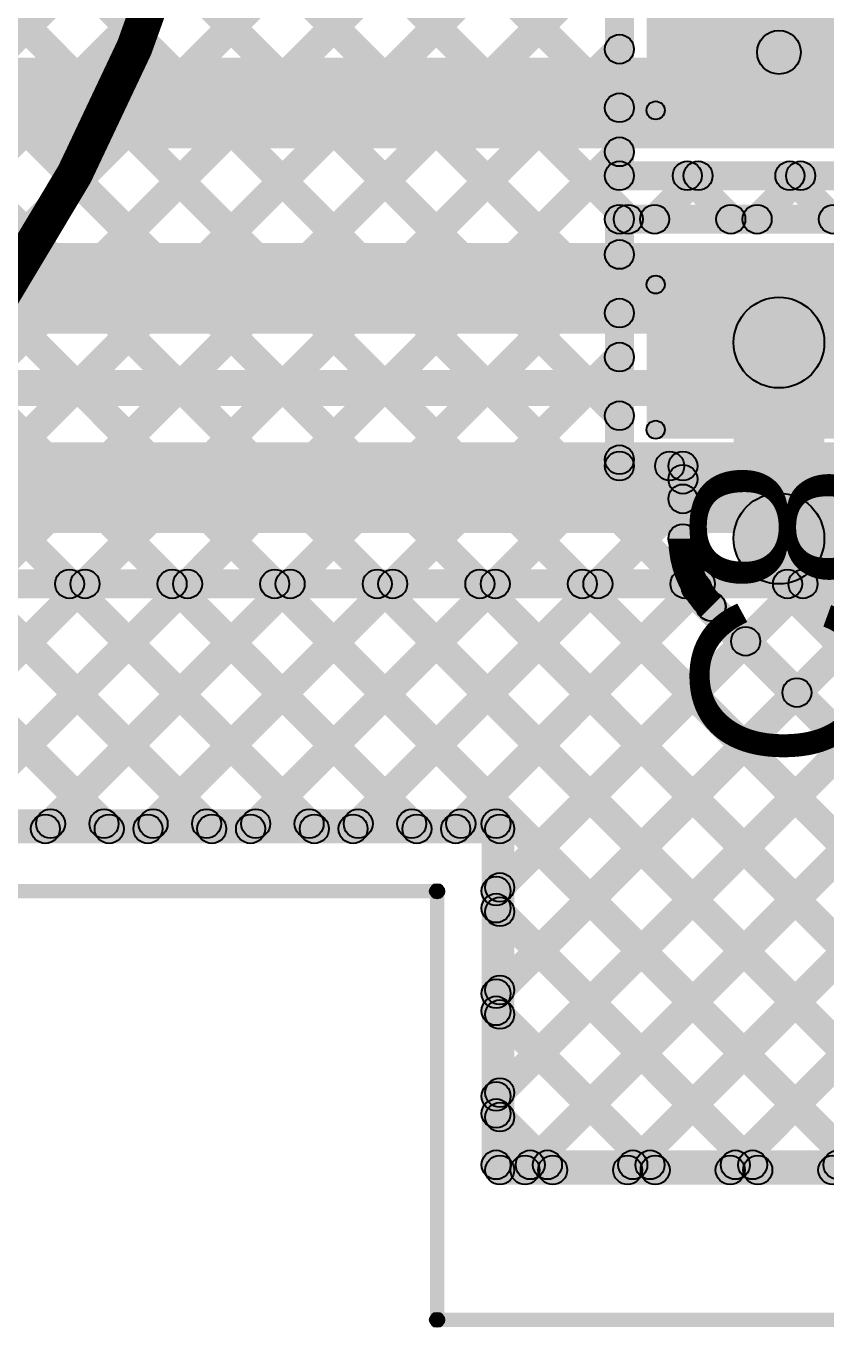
# Model space of a CAD drawing. Header units: millimetres. Extents: x 0 to 5.55, y 0 to 1.02.
# Drawn here: x 3.0364 to 3.257, y -0.0033 to 0.3553 of the extents above; entities that cross this region are included whole.
import ezdxf

# ---------------------------------------------------------------- set-up
doc = ezdxf.new("R2010")
doc.units = ezdxf.units.MM
doc.header["$MEASUREMENT"] = 0
for name, color, linetype in [('BottomLayer', 5, 'Continuous'), ('BottomOverlay', 54, 'Continuous'), ('BottomPaste', 16, 'Continuous'), ('BottomSolder', 6, 'Continuous'), ('Mechanical2', 216, 'Continuous'), ('TopLayer', 1, 'Continuous'), ('TopOverlay', 2, 'Continuous')]:
    doc.layers.add(name, color=color, linetype=linetype)

# ---------------------------------------------------------------- blocks, each defined once
blk = doc.blocks.new('C__0805_B_2')
at = {"layer": 'BottomLayer'}
for points in [[(-0.06, 0.03), (-0.02, 0.03), (-0.02, -0.03), (-0.06, -0.03)], [(0.02, 0.03), (0.06, 0.03), (0.06, -0.03), (0.02, -0.03)]]:
    blk.add_hatch(color=5, dxfattribs=at).paths.add_polyline_path(points)
at = {"layer": 'BottomOverlay'}
h = blk.add_hatch(color=54, dxfattribs=at)
edge = h.paths.add_edge_path()
edge.add_arc((-0.064, 0.034), 0.0025, 0, 360)
h = blk.add_hatch(color=54, dxfattribs=at)
edge = h.paths.add_edge_path()
edge.add_arc((-0.064, 0.034), 0.0025, 0, 360)
for points in [[(-0.064, 0.0315), (-0.064, 0.0365), (-0.024, 0.0365), (-0.024, 0.0315)], [(0.024, 0.0315), (0.024, 0.0365), (0.064, 0.0365), (0.064, 0.0315)], [(-0.0665, 0.034), (-0.0615, 0.034), (-0.0615, -0.034), (-0.0665, -0.034)], [(0.0615, 0.034), (0.0665, 0.034), (0.0665, -0.034), (0.0615, -0.034)], [(-0.064, -0.0365), (-0.064, -0.0315), (-0.024, -0.0315), (-0.024, -0.0365)], [(0.024, -0.0365), (0.024, -0.0315), (0.064, -0.0315), (0.064, -0.0365)]]:
    blk.add_hatch(color=54, dxfattribs=at).paths.add_polyline_path(points)
h = blk.add_hatch(color=54, dxfattribs=at)
edge = h.paths.add_edge_path()
edge.add_arc((-0.024, 0.034), 0.0025, 0, 360)
h = blk.add_hatch(color=54, dxfattribs=at)
edge = h.paths.add_edge_path()
edge.add_arc((0.024, 0.034), 0.0025, 0, 360)
h = blk.add_hatch(color=54, dxfattribs=at)
edge = h.paths.add_edge_path()
edge.add_arc((0.064, 0.034), 0.0025, 0, 360)
h = blk.add_hatch(color=54, dxfattribs=at)
edge = h.paths.add_edge_path()
edge.add_arc((0.064, 0.034), 0.0025, 0, 360)
h = blk.add_hatch(color=54, dxfattribs=at)
edge = h.paths.add_edge_path()
edge.add_arc((-0.064, -0.034), 0.0025, 0, 360)
h = blk.add_hatch(color=54, dxfattribs=at)
edge = h.paths.add_edge_path()
edge.add_arc((-0.064, -0.034), 0.0025, 0, 360)
h = blk.add_hatch(color=54, dxfattribs=at)
edge = h.paths.add_edge_path()
edge.add_arc((-0.024, -0.034), 0.0025, 0, 360)
h = blk.add_hatch(color=54, dxfattribs=at)
edge = h.paths.add_edge_path()
edge.add_arc((0.024, -0.034), 0.0025, 0, 360)
h = blk.add_hatch(color=54, dxfattribs=at)
edge = h.paths.add_edge_path()
edge.add_arc((0.064, -0.034), 0.0025, 0, 360)
h = blk.add_hatch(color=54, dxfattribs=at)
edge = h.paths.add_edge_path()
edge.add_arc((0.064, -0.034), 0.0025, 0, 360)
at = {"layer": 'BottomPaste'}
for points in [[(-0.06, 0.03), (-0.02, 0.03), (-0.02, -0.03), (-0.06, -0.03)], [(0.02, 0.03), (0.06, 0.03), (0.06, -0.03), (0.02, -0.03)]]:
    blk.add_hatch(color=16, dxfattribs=at).paths.add_polyline_path(points)
at = {"layer": 'BottomSolder'}
for points in [[(-0.06276, 0.03276), (-0.01724, 0.03276), (-0.01724, -0.03276), (-0.06276, -0.03276)], [(0.01724, 0.03276), (0.06276, 0.03276), (0.06276, -0.03276), (0.01724, -0.03276)]]:
    blk.add_hatch(color=6, dxfattribs=at).paths.add_polyline_path(points)
at = {"layer": 'BottomOverlay'}
for centre in [(-0.064, 0.034), (-0.064, 0.034), (-0.024, 0.034), (0.024, 0.034), (0.064, 0.034), (0.064, 0.034), (-0.064, -0.034), (-0.064, -0.034), (-0.024, -0.034), (0.024, -0.034), (0.064, -0.034), (0.064, -0.034)]:
    blk.add_circle(centre, 0.0025, dxfattribs=at)

msp = doc.modelspace()

# ---------------------------------------------------------------- hatches: boundary and pattern name
at = {"layer": 'BottomLayer'}
for points in [[(2.7861, 0.71267), (2.79176, 0.71833), (3.20526, 0.30483), (3.1996, 0.29917)], [(2.81439, 0.71267), (2.82004, 0.71833), (3.20283, 0.33554), (3.19717, 0.32989)], [(2.72568, 0.0386), (2.72003, 0.04426), (3.24857, 0.5728), (3.25422, 0.56714)], [(2.75397, 0.0386), (2.74831, 0.04426), (3.24857, 0.54451), (3.25422, 0.53886)], [(2.78225, 0.0386), (2.7766, 0.04426), (3.2583, 0.52596), (3.26395, 0.52031)], [(2.96728, 0.50321), (2.97294, 0.50886), (3.20283, 0.27898), (3.19717, 0.27332)], [(2.95384, 0.48837), (2.9595, 0.49402), (3.20283, 0.25069), (3.19717, 0.24504)], [(2.90454, 0.1326), (2.89888, 0.13826), (3.24857, 0.48795), (3.25422, 0.48229)], [(2.9397, 0.47422), (2.94536, 0.47988), (3.38098, 0.04426), (3.37532, 0.0386)], [(2.92556, 0.46008), (2.93121, 0.46574), (3.35269, 0.04426), (3.34703, 0.0386)], [(2.93282, 0.1326), (2.92717, 0.13826), (3.24857, 0.45966), (3.25422, 0.454)], [(2.91142, 0.44594), (2.91707, 0.4516), (3.32441, 0.04426), (3.31875, 0.0386)], [(2.89727, 0.4318), (2.90293, 0.43745), (3.29612, 0.04426), (3.29047, 0.0386)], [(2.88313, 0.41765), (2.88879, 0.42331), (3.26784, 0.04426), (3.26218, 0.0386)], [(2.8689, 0.4036), (2.87456, 0.40925), (3.14555, 0.13826), (3.1399, 0.1326)], [(2.79012, 0.39753), (2.79578, 0.40319), (3.0607, 0.13826), (3.05504, 0.1326)], [(2.8184, 0.39753), (2.82406, 0.40319), (3.08899, 0.13826), (3.08333, 0.1326)], [(2.84669, 0.39753), (2.85234, 0.40319), (3.11727, 0.13826), (3.11161, 0.1326)], [(3.25, 0.348), (3.238, 0.348), (3.238, 0.385), (3.25, 0.385)], [(3.204, 0.314), (3.196, 0.314), (3.196, 0.382), (3.204, 0.382)], [(2.96111, 0.1326), (2.95545, 0.13826), (3.19717, 0.37998), (3.20283, 0.37433)], [(2.98939, 0.1326), (2.98373, 0.13826), (3.19717, 0.3517), (3.20283, 0.34604)], [(3.01767, 0.1326), (3.01202, 0.13826), (3.19717, 0.32341), (3.20283, 0.31776)], [(3.2, 0.31), (3.2, 0.318), (3.275, 0.318), (3.275, 0.31)], [(3.21253, 0.29917), (3.20687, 0.30483), (3.21887, 0.31683), (3.22453, 0.31117)], [(3.21589, 0.31117), (3.22154, 0.31683), (3.23354, 0.30483), (3.22789, 0.29917)], [(3.24081, 0.29917), (3.23515, 0.30483), (3.24715, 0.31683), (3.25281, 0.31117)], [(3.24417, 0.31117), (3.24983, 0.31683), (3.26183, 0.30483), (3.25617, 0.29917)], [(3.2, 0.298), (3.2, 0.306), (3.276, 0.306), (3.276, 0.298)], [(3.204, 0.234), (3.196, 0.234), (3.196, 0.302), (3.204, 0.302)], [(3.04596, 0.1326), (3.0403, 0.13826), (3.19717, 0.29513), (3.20283, 0.28947)], [(3.07424, 0.1326), (3.06859, 0.13826), (3.19717, 0.26685), (3.20283, 0.26119)], [(3.2565, 0.214), (3.2315, 0.214), (3.2315, 0.268), (3.2565, 0.268)], [(3.10253, 0.1326), (3.09687, 0.13826), (3.19717, 0.23856), (3.20283, 0.2329)], [(3.2, 0.23), (3.2, 0.238), (3.2175, 0.238), (3.2175, 0.23)], [(3.21104, 0.23117), (3.21669, 0.23683), (3.22033, 0.23319), (3.21467, 0.22754)], [(3.2215, 0.214), (3.2135, 0.214), (3.2135, 0.234), (3.2215, 0.234)], [(3.13081, 0.1326), (3.12516, 0.13826), (3.21467, 0.22778), (3.22033, 0.22212)], [(3.23516, 0.20516), (3.25284, 0.22284), (3.29484, 0.18084), (3.27716, 0.16316)], [(3.1591, 0.1326), (3.15344, 0.13826), (3.21842, 0.20324), (3.22408, 0.19758)], [(3.22247, 0.1924), (3.22812, 0.19806), (3.27006, 0.15612), (3.2644, 0.15047)], [(3.16883, 0.11405), (3.16317, 0.11971), (3.23199, 0.18853), (3.23765, 0.18287)], [(3.16883, 0.08577), (3.16317, 0.09142), (3.24614, 0.17439), (3.25179, 0.16873)], [(3.16883, 0.05748), (3.16317, 0.06314), (3.26028, 0.16025), (3.26593, 0.15459)], [(3.17823, 0.0386), (3.17258, 0.04426), (3.2773, 0.14899), (3.28296, 0.14333)], [(3.20652, 0.0386), (3.20086, 0.04426), (3.30493, 0.14833), (3.31059, 0.14267)], [(3.2348, 0.0386), (3.22915, 0.04426), (3.33321, 0.14833), (3.33887, 0.14267)], [(2.88389, 0.13143), (2.88389, 0.13943), (3.166, 0.13943), (3.166, 0.13143)], [(3.17, 0.04143), (3.162, 0.04143), (3.162, 0.13543), (3.17, 0.13543)], [(3.16317, 0.10933), (3.16883, 0.11499), (3.23955, 0.04426), (3.2339, 0.0386)], [(3.16317, 0.08104), (3.16883, 0.0867), (3.21127, 0.04426), (3.20561, 0.0386)], [(3.16317, 0.05276), (3.16883, 0.05842), (3.18299, 0.04426), (3.17733, 0.0386)], [(3.166, 0.03743), (3.166, 0.04543), (5.502, 0.04543), (5.502, 0.03743)]]:
    msp.add_hatch(color=5, dxfattribs=at).paths.add_polyline_path(points)
h = msp.add_hatch(color=5, dxfattribs=at)
edge = h.paths.add_edge_path()
edge.add_arc((3.2, 0.34887), 0.004, 0, 360)
h = msp.add_hatch(color=5, dxfattribs=at)
edge = h.paths.add_edge_path()
edge.add_arc((3.244, 0.348), 0.006, 0, 360)
h = msp.add_hatch(color=5, dxfattribs=at)
edge = h.paths.add_edge_path()
edge.add_arc((3.2, 0.33272), 0.004, 0, 360)
h = msp.add_hatch(color=5, dxfattribs=at)
edge = h.paths.add_edge_path()
edge.add_arc((3.2, 0.32059), 0.004, 0, 360)
h = msp.add_hatch(color=5, dxfattribs=at)
edge = h.paths.add_edge_path()
edge.add_arc((3.2, 0.314), 0.004, 0, 360)
h = msp.add_hatch(color=5, dxfattribs=at)
edge = h.paths.add_edge_path()
edge.add_arc((3.2, 0.314), 0.004, 0, 360)
h = msp.add_hatch(color=5, dxfattribs=at)
edge = h.paths.add_edge_path()
edge.add_arc((3.21872, 0.314), 0.004, 0, 360)
h = msp.add_hatch(color=5, dxfattribs=at)
edge = h.paths.add_edge_path()
edge.add_arc((3.2217, 0.314), 0.004, 0, 360)
h = msp.add_hatch(color=5, dxfattribs=at)
edge = h.paths.add_edge_path()
edge.add_arc((3.247, 0.314), 0.004, 0, 360)
h = msp.add_hatch(color=5, dxfattribs=at)
edge = h.paths.add_edge_path()
edge.add_arc((3.24998, 0.314), 0.004, 0, 360)
h = msp.add_hatch(color=5, dxfattribs=at)
edge = h.paths.add_edge_path()
edge.add_arc((3.2, 0.302), 0.004, 0, 360)
h = msp.add_hatch(color=5, dxfattribs=at)
edge = h.paths.add_edge_path()
edge.add_arc((3.2, 0.302), 0.004, 0, 360)
h = msp.add_hatch(color=5, dxfattribs=at)
edge = h.paths.add_edge_path()
edge.add_arc((3.20243, 0.302), 0.004, 0, 360)
h = msp.add_hatch(color=5, dxfattribs=at)
edge = h.paths.add_edge_path()
edge.add_arc((3.2097, 0.302), 0.004, 0, 360)
h = msp.add_hatch(color=5, dxfattribs=at)
edge = h.paths.add_edge_path()
edge.add_arc((3.23072, 0.302), 0.004, 0, 360)
h = msp.add_hatch(color=5, dxfattribs=at)
edge = h.paths.add_edge_path()
edge.add_arc((3.23798, 0.302), 0.004, 0, 360)
h = msp.add_hatch(color=5, dxfattribs=at)
edge = h.paths.add_edge_path()
edge.add_arc((3.259, 0.302), 0.004, 0, 360)
h = msp.add_hatch(color=5, dxfattribs=at)
edge = h.paths.add_edge_path()
edge.add_arc((3.2, 0.2923), 0.004, 0, 360)
h = msp.add_hatch(color=5, dxfattribs=at)
edge = h.paths.add_edge_path()
edge.add_arc((3.2, 0.27615), 0.004, 0, 360)
h = msp.add_hatch(color=5, dxfattribs=at)
edge = h.paths.add_edge_path()
edge.add_arc((3.244, 0.268), 0.0125, 0, 360)
h = msp.add_hatch(color=5, dxfattribs=at)
edge = h.paths.add_edge_path()
edge.add_arc((3.2, 0.26402), 0.004, 0, 360)
h = msp.add_hatch(color=5, dxfattribs=at)
edge = h.paths.add_edge_path()
edge.add_arc((3.2, 0.24786), 0.004, 0, 360)
h = msp.add_hatch(color=5, dxfattribs=at)
edge = h.paths.add_edge_path()
edge.add_arc((3.2, 0.23573), 0.004, 0, 360)
h = msp.add_hatch(color=5, dxfattribs=at)
edge = h.paths.add_edge_path()
edge.add_arc((3.2, 0.234), 0.004, 0, 360)
h = msp.add_hatch(color=5, dxfattribs=at)
edge = h.paths.add_edge_path()
edge.add_arc((3.2, 0.234), 0.004, 0, 360)
h = msp.add_hatch(color=5, dxfattribs=at)
edge = h.paths.add_edge_path()
edge.add_arc((3.21386, 0.234), 0.004, 0, 360)
h = msp.add_hatch(color=5, dxfattribs=at)
edge = h.paths.add_edge_path()
edge.add_arc((3.2175, 0.234), 0.004, 0, 360)
h = msp.add_hatch(color=5, dxfattribs=at)
edge = h.paths.add_edge_path()
edge.add_arc((3.2175, 0.234), 0.004, 0, 360)
h = msp.add_hatch(color=5, dxfattribs=at)
edge = h.paths.add_edge_path()
edge.add_arc((3.2175, 0.23036), 0.004, 0, 360)
h = msp.add_hatch(color=5, dxfattribs=at)
edge = h.paths.add_edge_path()
edge.add_arc((3.2175, 0.22495), 0.004, 0, 360)
h = msp.add_hatch(color=5, dxfattribs=at)
edge = h.paths.add_edge_path()
edge.add_arc((3.244, 0.214), 0.0125, 0, 360)
h = msp.add_hatch(color=5, dxfattribs=at)
edge = h.paths.add_edge_path()
edge.add_arc((3.244, 0.214), 0.0125, 0, 360)
h = msp.add_hatch(color=5, dxfattribs=at)
edge = h.paths.add_edge_path()
edge.add_arc((3.2175, 0.214), 0.004, 0, 360)
h = msp.add_hatch(color=5, dxfattribs=at)
edge = h.paths.add_edge_path()
edge.add_arc((3.2175, 0.214), 0.004, 0, 360)
h = msp.add_hatch(color=5, dxfattribs=at)
edge = h.paths.add_edge_path()
edge.add_arc((3.2175, 0.214), 0.004, 0, 360)
h = msp.add_hatch(color=5, dxfattribs=at)
edge = h.paths.add_edge_path()
edge.add_arc((3.22125, 0.20041), 0.004, 0, 360)
h = msp.add_hatch(color=5, dxfattribs=at)
edge = h.paths.add_edge_path()
edge.add_arc((3.22526, 0.19526), 0.004, 0, 360)
h = msp.add_hatch(color=5, dxfattribs=at)
edge = h.paths.add_edge_path()
edge.add_arc((3.2253, 0.19523), 0.004, 0, 360)
h = msp.add_hatch(color=5, dxfattribs=at)
edge = h.paths.add_edge_path()
edge.add_arc((3.2253, 0.19523), 0.004, 0, 360)
h = msp.add_hatch(color=5, dxfattribs=at)
edge = h.paths.add_edge_path()
edge.add_arc((3.23482, 0.1857), 0.004, 0, 360)
h = msp.add_hatch(color=5, dxfattribs=at)
edge = h.paths.add_edge_path()
edge.add_arc((3.24896, 0.17156), 0.004, 0, 360)
h = msp.add_hatch(color=5, dxfattribs=at)
edge = h.paths.add_edge_path()
edge.add_arc((3.04313, 0.13543), 0.004, 0, 360)
h = msp.add_hatch(color=5, dxfattribs=at)
edge = h.paths.add_edge_path()
edge.add_arc((3.05787, 0.13543), 0.004, 0, 360)
h = msp.add_hatch(color=5, dxfattribs=at)
edge = h.paths.add_edge_path()
edge.add_arc((3.07142, 0.13543), 0.004, 0, 360)
h = msp.add_hatch(color=5, dxfattribs=at)
edge = h.paths.add_edge_path()
edge.add_arc((3.08616, 0.13543), 0.004, 0, 360)
h = msp.add_hatch(color=5, dxfattribs=at)
edge = h.paths.add_edge_path()
edge.add_arc((3.0997, 0.13543), 0.004, 0, 360)
h = msp.add_hatch(color=5, dxfattribs=at)
edge = h.paths.add_edge_path()
edge.add_arc((3.11444, 0.13543), 0.004, 0, 360)
h = msp.add_hatch(color=5, dxfattribs=at)
edge = h.paths.add_edge_path()
edge.add_arc((3.12798, 0.13543), 0.004, 0, 360)
h = msp.add_hatch(color=5, dxfattribs=at)
edge = h.paths.add_edge_path()
edge.add_arc((3.14273, 0.13543), 0.004, 0, 360)
h = msp.add_hatch(color=5, dxfattribs=at)
edge = h.paths.add_edge_path()
edge.add_arc((3.15627, 0.13543), 0.004, 0, 360)
h = msp.add_hatch(color=5, dxfattribs=at)
edge = h.paths.add_edge_path()
edge.add_arc((3.166, 0.13543), 0.004, 0, 360)
h = msp.add_hatch(color=5, dxfattribs=at)
edge = h.paths.add_edge_path()
edge.add_arc((3.166, 0.13543), 0.004, 0, 360)
h = msp.add_hatch(color=5, dxfattribs=at)
edge = h.paths.add_edge_path()
edge.add_arc((3.166, 0.11688), 0.004, 0, 360)
h = msp.add_hatch(color=5, dxfattribs=at)
edge = h.paths.add_edge_path()
edge.add_arc((3.166, 0.11216), 0.004, 0, 360)
h = msp.add_hatch(color=5, dxfattribs=at)
edge = h.paths.add_edge_path()
edge.add_arc((3.166, 0.0886), 0.004, 0, 360)
h = msp.add_hatch(color=5, dxfattribs=at)
edge = h.paths.add_edge_path()
edge.add_arc((3.166, 0.08387), 0.004, 0, 360)
h = msp.add_hatch(color=5, dxfattribs=at)
edge = h.paths.add_edge_path()
edge.add_arc((3.166, 0.06031), 0.004, 0, 360)
h = msp.add_hatch(color=5, dxfattribs=at)
edge = h.paths.add_edge_path()
edge.add_arc((3.166, 0.05559), 0.004, 0, 360)
h = msp.add_hatch(color=5, dxfattribs=at)
edge = h.paths.add_edge_path()
edge.add_arc((3.166, 0.04143), 0.004, 0, 360)
h = msp.add_hatch(color=5, dxfattribs=at)
edge = h.paths.add_edge_path()
edge.add_arc((3.166, 0.04143), 0.004, 0, 360)
h = msp.add_hatch(color=5, dxfattribs=at)
edge = h.paths.add_edge_path()
edge.add_arc((3.17541, 0.04143), 0.004, 0, 360)
h = msp.add_hatch(color=5, dxfattribs=at)
edge = h.paths.add_edge_path()
edge.add_arc((3.18016, 0.04143), 0.004, 0, 360)
h = msp.add_hatch(color=5, dxfattribs=at)
edge = h.paths.add_edge_path()
edge.add_arc((3.20369, 0.04143), 0.004, 0, 360)
h = msp.add_hatch(color=5, dxfattribs=at)
edge = h.paths.add_edge_path()
edge.add_arc((3.20844, 0.04143), 0.004, 0, 360)
h = msp.add_hatch(color=5, dxfattribs=at)
edge = h.paths.add_edge_path()
edge.add_arc((3.23197, 0.04143), 0.004, 0, 360)
h = msp.add_hatch(color=5, dxfattribs=at)
edge = h.paths.add_edge_path()
edge.add_arc((3.23673, 0.04143), 0.004, 0, 360)
h = msp.add_hatch(color=5, dxfattribs=at)
edge = h.paths.add_edge_path()
edge.add_arc((3.26026, 0.04143), 0.004, 0, 360)
at = {"layer": 'Mechanical2'}
for points in [[(2.93319, 0.11485), (2.93319, 0.11879), (3.14972, 0.11879), (3.14972, 0.11485)], [(3.15169, -0.00129), (3.14775, -0.00129), (3.14775, 0.11682), (3.15169, 0.11682)], [(3.14972, -0.00326), (3.14972, 0.00068), (5.5513, 0.00068), (5.5513, -0.00326)]]:
    msp.add_hatch(color=216, dxfattribs=at).paths.add_polyline_path(points)
h = msp.add_hatch(color=216, dxfattribs=at)
edge = h.paths.add_edge_path()
edge.add_arc((3.14972, 0.11682), 0.00197, 0, 360)
h = msp.add_hatch(color=216, dxfattribs=at)
edge = h.paths.add_edge_path()
edge.add_arc((3.14972, 0.11682), 0.00197, 0, 360)
h = msp.add_hatch(color=216, dxfattribs=at)
edge = h.paths.add_edge_path()
edge.add_arc((3.14972, -0.00129), 0.00197, 0, 360)
h = msp.add_hatch(color=216, dxfattribs=at)
edge = h.paths.add_edge_path()
edge.add_arc((3.14972, -0.00129), 0.00197, 0, 360)
at = {"layer": 'TopLayer'}
for points in [[(1.734, 0.3215), (1.734, 0.3465), (3.549, 0.3465), (3.549, 0.3215)], [(0.474, 0.2705), (0.474, 0.2955), (4.302, 0.2955), (4.302, 0.2705)], [(0.48129, 0.2525), (0.48129, 0.2605), (4.302, 0.2605), (4.302, 0.2525)], [(2.138, 0.2505), (2.138, 0.2585), (3.315, 0.2585), (3.315, 0.2505)], [(3.1768, 0.03717), (3.17114, 0.04283), (3.38764, 0.25933), (3.3933, 0.25367)], [(3.20509, 0.03717), (3.19943, 0.04283), (3.41593, 0.25933), (3.42159, 0.25367)], [(3.23337, 0.03717), (3.22771, 0.04283), (3.44421, 0.25933), (3.44987, 0.25367)], [(3.26165, 0.03717), (3.256, 0.04283), (3.4725, 0.25933), (3.47815, 0.25367)], [(2.138, 0.2155), (2.138, 0.2405), (3.315, 0.2405), (3.315, 0.2155)], [(2.138, 0.1975), (2.138, 0.2055), (3.315, 0.2055), (3.315, 0.1975)], [(2.98796, 0.13117), (2.9823, 0.13683), (3.0498, 0.20433), (3.05546, 0.19867)], [(2.98898, 0.19867), (2.99463, 0.20433), (3.06213, 0.13683), (3.05648, 0.13117)], [(3.01624, 0.13117), (3.01059, 0.13683), (3.07809, 0.20433), (3.08374, 0.19867)], [(3.01726, 0.19867), (3.02292, 0.20433), (3.09042, 0.13683), (3.08476, 0.13117)], [(3.04453, 0.13117), (3.03887, 0.13683), (3.10637, 0.20433), (3.11203, 0.19867)], [(3.04554, 0.19867), (3.0512, 0.20433), (3.1187, 0.13683), (3.11304, 0.13117)], [(3.07281, 0.13117), (3.06715, 0.13683), (3.13465, 0.20433), (3.14031, 0.19867)], [(3.07383, 0.19867), (3.07949, 0.20433), (3.14699, 0.13683), (3.14133, 0.13117)], [(3.1011, 0.13117), (3.09544, 0.13683), (3.16294, 0.20433), (3.1686, 0.19867)], [(3.10211, 0.19867), (3.10777, 0.20433), (3.26927, 0.04283), (3.26361, 0.03717)], [(3.12938, 0.13117), (3.12372, 0.13683), (3.19122, 0.20433), (3.19688, 0.19867)], [(3.1304, 0.19867), (3.13605, 0.20433), (3.29755, 0.04283), (3.2919, 0.03717)], [(3.15766, 0.13117), (3.15201, 0.13683), (3.21951, 0.20433), (3.22516, 0.19867)], [(3.15868, 0.19867), (3.16434, 0.20433), (3.32584, 0.04283), (3.32018, 0.03717)], [(3.16983, 0.08677), (3.16417, 0.09242), (3.27608, 0.20433), (3.28173, 0.19867)], [(3.16983, 0.11505), (3.16417, 0.12071), (3.24779, 0.20433), (3.25345, 0.19867)], [(3.16983, 0.05848), (3.16417, 0.06414), (3.30436, 0.20433), (3.31002, 0.19867)], [(3.18697, 0.19867), (3.19262, 0.20433), (3.35412, 0.04283), (3.34847, 0.03717)], [(3.21525, 0.19867), (3.22091, 0.20433), (3.38241, 0.04283), (3.37675, 0.03717)], [(3.24354, 0.19867), (3.24919, 0.20433), (3.41069, 0.04283), (3.40504, 0.03717)], [(2.88489, 0.13), (2.88489, 0.138), (3.167, 0.138), (3.167, 0.13)], [(3.171, 0.04), (3.163, 0.04), (3.163, 0.134), (3.171, 0.134)], [(3.16417, 0.10833), (3.16983, 0.11399), (3.24099, 0.04283), (3.23533, 0.03717)], [(3.16417, 0.08004), (3.16983, 0.0857), (3.2127, 0.04283), (3.20704, 0.03717)], [(3.16417, 0.05176), (3.16983, 0.05742), (3.18442, 0.04283), (3.17876, 0.03717)], [(3.167, 0.036), (3.167, 0.044), (5.503, 0.044), (5.503, 0.036)]]:
    msp.add_hatch(color=1, dxfattribs=at).paths.add_polyline_path(points)
h = msp.add_hatch(color=1, dxfattribs=at)
edge = h.paths.add_edge_path()
edge.add_arc((3.04837, 0.2015), 0.004, 0, 360)
h = msp.add_hatch(color=1, dxfattribs=at)
edge = h.paths.add_edge_path()
edge.add_arc((3.05263, 0.2015), 0.004, 0, 360)
h = msp.add_hatch(color=1, dxfattribs=at)
edge = h.paths.add_edge_path()
edge.add_arc((3.07666, 0.2015), 0.004, 0, 360)
h = msp.add_hatch(color=1, dxfattribs=at)
edge = h.paths.add_edge_path()
edge.add_arc((3.08091, 0.2015), 0.004, 0, 360)
h = msp.add_hatch(color=1, dxfattribs=at)
edge = h.paths.add_edge_path()
edge.add_arc((3.10494, 0.2015), 0.004, 0, 360)
h = msp.add_hatch(color=1, dxfattribs=at)
edge = h.paths.add_edge_path()
edge.add_arc((3.1092, 0.2015), 0.004, 0, 360)
h = msp.add_hatch(color=1, dxfattribs=at)
edge = h.paths.add_edge_path()
edge.add_arc((3.13323, 0.2015), 0.004, 0, 360)
h = msp.add_hatch(color=1, dxfattribs=at)
edge = h.paths.add_edge_path()
edge.add_arc((3.13748, 0.2015), 0.004, 0, 360)
h = msp.add_hatch(color=1, dxfattribs=at)
edge = h.paths.add_edge_path()
edge.add_arc((3.16151, 0.2015), 0.004, 0, 360)
h = msp.add_hatch(color=1, dxfattribs=at)
edge = h.paths.add_edge_path()
edge.add_arc((3.16577, 0.2015), 0.004, 0, 360)
h = msp.add_hatch(color=1, dxfattribs=at)
edge = h.paths.add_edge_path()
edge.add_arc((3.18979, 0.2015), 0.004, 0, 360)
h = msp.add_hatch(color=1, dxfattribs=at)
edge = h.paths.add_edge_path()
edge.add_arc((3.19405, 0.2015), 0.004, 0, 360)
h = msp.add_hatch(color=1, dxfattribs=at)
edge = h.paths.add_edge_path()
edge.add_arc((3.21808, 0.2015), 0.004, 0, 360)
h = msp.add_hatch(color=1, dxfattribs=at)
edge = h.paths.add_edge_path()
edge.add_arc((3.22234, 0.2015), 0.004, 0, 360)
h = msp.add_hatch(color=1, dxfattribs=at)
edge = h.paths.add_edge_path()
edge.add_arc((3.24636, 0.2015), 0.004, 0, 360)
h = msp.add_hatch(color=1, dxfattribs=at)
edge = h.paths.add_edge_path()
edge.add_arc((3.25062, 0.2015), 0.004, 0, 360)
h = msp.add_hatch(color=1, dxfattribs=at)
edge = h.paths.add_edge_path()
edge.add_arc((3.0417, 0.134), 0.004, 0, 360)
h = msp.add_hatch(color=1, dxfattribs=at)
edge = h.paths.add_edge_path()
edge.add_arc((3.0593, 0.134), 0.004, 0, 360)
h = msp.add_hatch(color=1, dxfattribs=at)
edge = h.paths.add_edge_path()
edge.add_arc((3.06998, 0.134), 0.004, 0, 360)
h = msp.add_hatch(color=1, dxfattribs=at)
edge = h.paths.add_edge_path()
edge.add_arc((3.08759, 0.134), 0.004, 0, 360)
h = msp.add_hatch(color=1, dxfattribs=at)
edge = h.paths.add_edge_path()
edge.add_arc((3.09827, 0.134), 0.004, 0, 360)
h = msp.add_hatch(color=1, dxfattribs=at)
edge = h.paths.add_edge_path()
edge.add_arc((3.11587, 0.134), 0.004, 0, 360)
h = msp.add_hatch(color=1, dxfattribs=at)
edge = h.paths.add_edge_path()
edge.add_arc((3.12655, 0.134), 0.004, 0, 360)
h = msp.add_hatch(color=1, dxfattribs=at)
edge = h.paths.add_edge_path()
edge.add_arc((3.14416, 0.134), 0.004, 0, 360)
h = msp.add_hatch(color=1, dxfattribs=at)
edge = h.paths.add_edge_path()
edge.add_arc((3.15484, 0.134), 0.004, 0, 360)
h = msp.add_hatch(color=1, dxfattribs=at)
edge = h.paths.add_edge_path()
edge.add_arc((3.167, 0.134), 0.004, 0, 360)
h = msp.add_hatch(color=1, dxfattribs=at)
edge = h.paths.add_edge_path()
edge.add_arc((3.167, 0.134), 0.004, 0, 360)
h = msp.add_hatch(color=1, dxfattribs=at)
edge = h.paths.add_edge_path()
edge.add_arc((3.167, 0.11788), 0.004, 0, 360)
h = msp.add_hatch(color=1, dxfattribs=at)
edge = h.paths.add_edge_path()
edge.add_arc((3.167, 0.11116), 0.004, 0, 360)
h = msp.add_hatch(color=1, dxfattribs=at)
edge = h.paths.add_edge_path()
edge.add_arc((3.167, 0.0896), 0.004, 0, 360)
h = msp.add_hatch(color=1, dxfattribs=at)
edge = h.paths.add_edge_path()
edge.add_arc((3.167, 0.08287), 0.004, 0, 360)
h = msp.add_hatch(color=1, dxfattribs=at)
edge = h.paths.add_edge_path()
edge.add_arc((3.167, 0.06131), 0.004, 0, 360)
h = msp.add_hatch(color=1, dxfattribs=at)
edge = h.paths.add_edge_path()
edge.add_arc((3.167, 0.05459), 0.004, 0, 360)
h = msp.add_hatch(color=1, dxfattribs=at)
edge = h.paths.add_edge_path()
edge.add_arc((3.167, 0.04), 0.004, 0, 360)
h = msp.add_hatch(color=1, dxfattribs=at)
edge = h.paths.add_edge_path()
edge.add_arc((3.167, 0.04), 0.004, 0, 360)
h = msp.add_hatch(color=1, dxfattribs=at)
edge = h.paths.add_edge_path()
edge.add_arc((3.17397, 0.04), 0.004, 0, 360)
h = msp.add_hatch(color=1, dxfattribs=at)
edge = h.paths.add_edge_path()
edge.add_arc((3.18159, 0.04), 0.004, 0, 360)
h = msp.add_hatch(color=1, dxfattribs=at)
edge = h.paths.add_edge_path()
edge.add_arc((3.20226, 0.04), 0.004, 0, 360)
h = msp.add_hatch(color=1, dxfattribs=at)
edge = h.paths.add_edge_path()
edge.add_arc((3.20987, 0.04), 0.004, 0, 360)
h = msp.add_hatch(color=1, dxfattribs=at)
edge = h.paths.add_edge_path()
edge.add_arc((3.23054, 0.04), 0.004, 0, 360)
h = msp.add_hatch(color=1, dxfattribs=at)
edge = h.paths.add_edge_path()
edge.add_arc((3.23816, 0.04), 0.004, 0, 360)
h = msp.add_hatch(color=1, dxfattribs=at)
edge = h.paths.add_edge_path()
edge.add_arc((3.25883, 0.04), 0.004, 0, 360)

# ---------------------------------------------------------------- linework, layer by layer
at = {"layer": 'BottomLayer', "const_width": 0.008}
for points in [[(3.2253, 0.19523, -0.199375), (3.2175, 0.214)], [(3.22526, 0.19526, -0.198912), (3.2175, 0.214)]]:
    msp.add_lwpolyline(points, format="xyb", dxfattribs=at)
at = {"layer": 'BottomLayer'}
for centre, radius in [((3.2, 0.34887), 0.004), ((3.244, 0.348), 0.006), ((3.2, 0.33272), 0.004), ((3.2, 0.32059), 0.004), ((3.2, 0.314), 0.004), ((3.2, 0.314), 0.004), ((3.21872, 0.314), 0.004), ((3.2217, 0.314), 0.004), ((3.247, 0.314), 0.004), ((3.24998, 0.314), 0.004), ((3.2, 0.302), 0.004), ((3.2, 0.302), 0.004), ((3.20243, 0.302), 0.004), ((3.2097, 0.302), 0.004), ((3.23072, 0.302), 0.004), ((3.23798, 0.302), 0.004), ((3.259, 0.302), 0.004), ((3.2, 0.2923), 0.004), ((3.2, 0.27615), 0.004), ((3.244, 0.268), 0.0125), ((3.2, 0.26402), 0.004), ((3.2, 0.24786), 0.004), ((3.2, 0.23573), 0.004), ((3.2, 0.234), 0.004), ((3.2, 0.234), 0.004), ((3.21386, 0.234), 0.004), ((3.2175, 0.234), 0.004), ((3.2175, 0.234), 0.004), ((3.2175, 0.23036), 0.004), ((3.2175, 0.22495), 0.004), ((3.244, 0.214), 0.0125), ((3.244, 0.214), 0.0125), ((3.2175, 0.214), 0.004), ((3.2175, 0.214), 0.004), ((3.2175, 0.214), 0.004), ((3.22125, 0.20041), 0.004), ((3.22526, 0.19526), 0.004), ((3.2253, 0.19523), 0.004), ((3.2253, 0.19523), 0.004), ((3.23482, 0.1857), 0.004), ((3.24896, 0.17156), 0.004), ((3.04313, 0.13543), 0.004), ((3.05787, 0.13543), 0.004), ((3.07142, 0.13543), 0.004), ((3.08616, 0.13543), 0.004), ((3.0997, 0.13543), 0.004), ((3.11444, 0.13543), 0.004), ((3.12798, 0.13543), 0.004), ((3.14273, 0.13543), 0.004), ((3.15627, 0.13543), 0.004), ((3.166, 0.13543), 0.004), ((3.166, 0.13543), 0.004), ((3.166, 0.11688), 0.004), ((3.166, 0.11216), 0.004), ((3.166, 0.0886), 0.004), ((3.166, 0.08387), 0.004), ((3.166, 0.06031), 0.004), ((3.166, 0.05559), 0.004), ((3.166, 0.04143), 0.004), ((3.166, 0.04143), 0.004), ((3.17541, 0.04143), 0.004), ((3.18016, 0.04143), 0.004), ((3.20369, 0.04143), 0.004), ((3.20844, 0.04143), 0.004), ((3.23197, 0.04143), 0.004), ((3.23673, 0.04143), 0.004), ((3.26026, 0.04143), 0.004)]:
    msp.add_circle(centre, radius, dxfattribs=at)
at = {"layer": 'Mechanical2'}
for centre in [(3.14972, 0.11682), (3.14972, 0.11682), (3.14972, -0.00129), (3.14972, -0.00129)]:
    msp.add_circle(centre, 0.00197, dxfattribs=at)
at = {"layer": 'TopLayer'}
for centre in [(3.04837, 0.2015), (3.05263, 0.2015), (3.07666, 0.2015), (3.08091, 0.2015), (3.10494, 0.2015), (3.1092, 0.2015), (3.13323, 0.2015), (3.13748, 0.2015), (3.16151, 0.2015), (3.16577, 0.2015), (3.18979, 0.2015), (3.19405, 0.2015), (3.21808, 0.2015), (3.22234, 0.2015), (3.24636, 0.2015), (3.25062, 0.2015), (3.0417, 0.134), (3.0593, 0.134), (3.06998, 0.134), (3.08759, 0.134), (3.09827, 0.134), (3.11587, 0.134), (3.12655, 0.134), (3.14416, 0.134), (3.15484, 0.134), (3.167, 0.134), (3.167, 0.134), (3.167, 0.11788), (3.167, 0.11116), (3.167, 0.0896), (3.167, 0.08287), (3.167, 0.06131), (3.167, 0.05459), (3.167, 0.04), (3.167, 0.04), (3.17397, 0.04), (3.18159, 0.04), (3.20226, 0.04), (3.20987, 0.04), (3.23054, 0.04), (3.23816, 0.04), (3.25883, 0.04)]:
    msp.add_circle(centre, 0.004, dxfattribs=at)
at = {"layer": 'TopOverlay', "const_width": 0.01}
for points in [[(3.09624, 0.50003, 1), (2.30883, 0.50003, 1)], [(3.05687, 0.50003, 1), (2.3482, 0.50003, 1)]]:
    msp.add_lwpolyline(points, format="xyb", close=True, dxfattribs=at)

# ---------------------------------------------------------------- block references
at = {"rotation": 90}
msp.add_blockref('C__0805_B_2', (3.244, 0.308), dxfattribs=at)

# ---------------------------------------------------------------- texts
at = {"layer": 'BottomOverlay', "text_generation_flag": 2}
msp.add_text('C8', height=0.05, rotation=270, dxfattribs=at).set_placement((3.22001, 0.15035))

doc.saveas('drawing.dxf')
